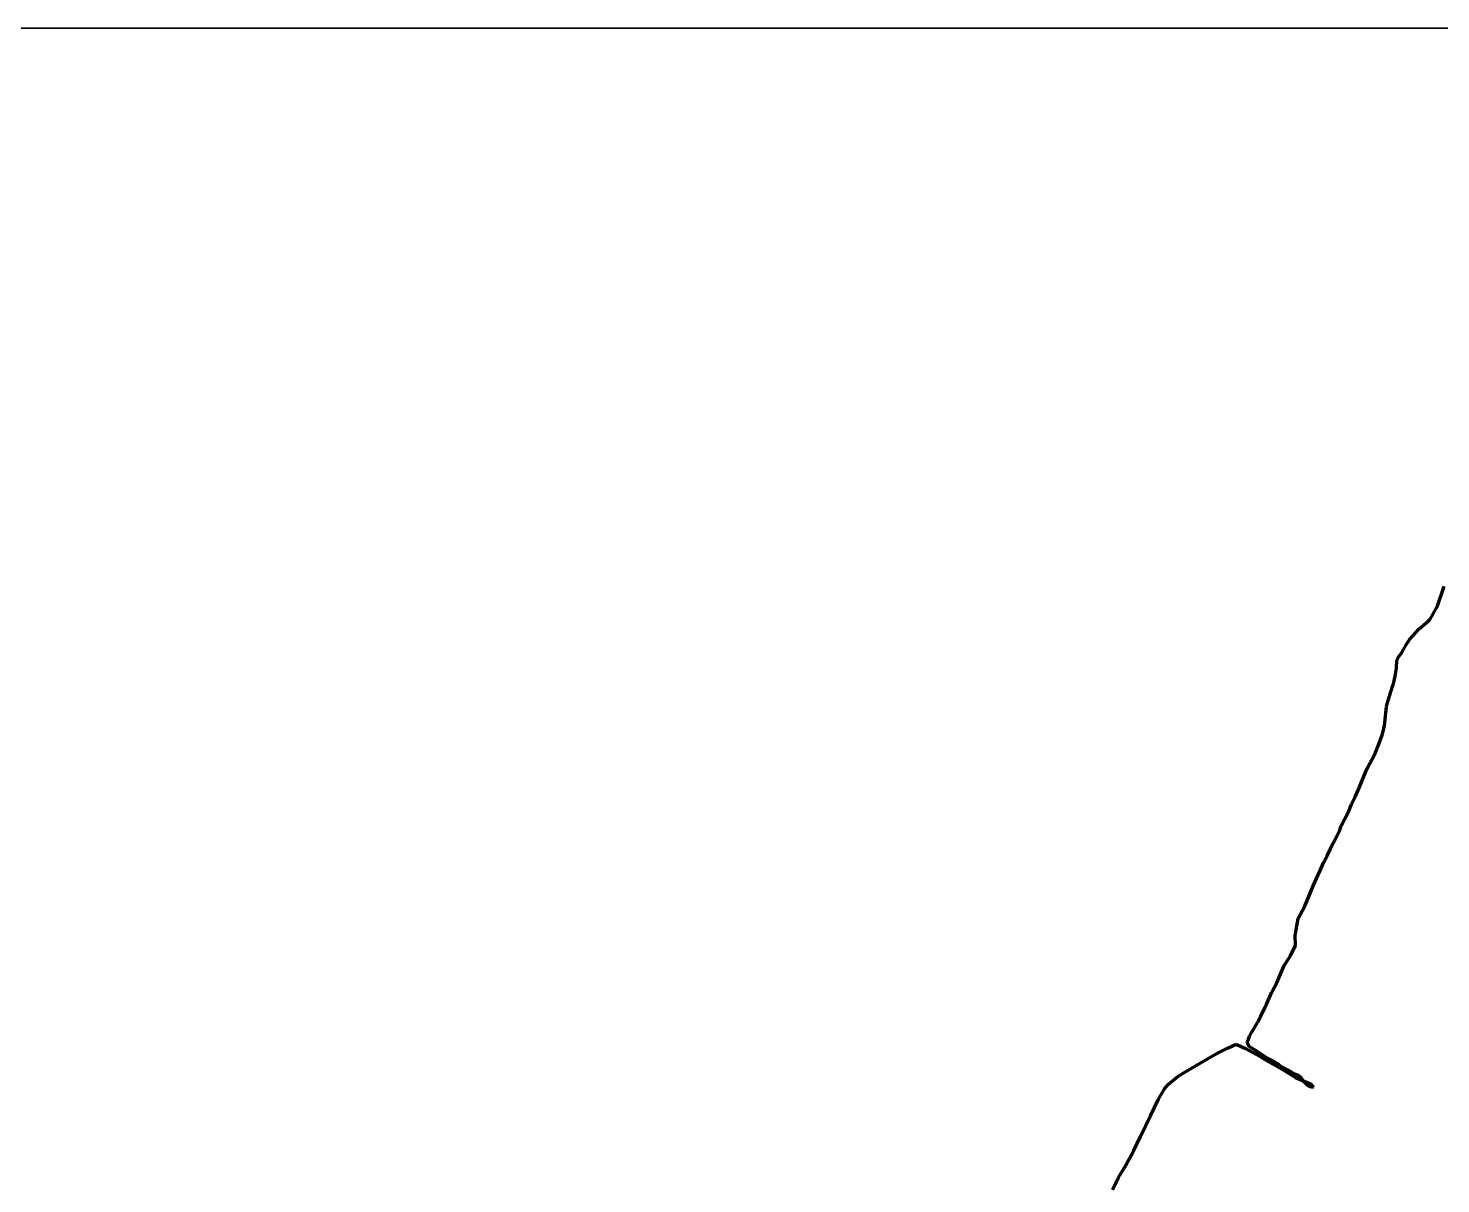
# Model space of a CAD drawing. Header units: inches. Extents: x 0 to 210, y 43 to 254.
# Drawn here: x 80.9 to 145.5, y 200.9 to 253.7 of the extents above; entities that cross this region are included whole.
import ezdxf

# ---------------------------------------------------------------- set-up
doc = ezdxf.new("R2010")
doc.units = ezdxf.units.IN
doc.header["$MEASUREMENT"] = 0
doc.layers.add('Layer 1', color=7, linetype='Continuous')

# ---------------------------------------------------------------- blocks, each defined once
blk = doc.blocks.new('block 1221')
at = {"layer": 'Layer 1', "color": 12, "lineweight": 70, "true_color": 0xcc0000}
blk.add_lwpolyline([(130.467, 200.577), (130.737, 201.147)], dxfattribs=at)
blk = doc.blocks.new('block 1222')
at = {"layer": 'Layer 1', "color": 12, "lineweight": 70, "true_color": 0xcc0000}
blk.add_lwpolyline([(130.737, 201.147), (130.802, 201.258)], dxfattribs=at)
blk = doc.blocks.new('block 1223')
at = {"layer": 'Layer 1', "color": 12, "lineweight": 70, "true_color": 0xcc0000}
blk.add_lwpolyline([(130.802, 201.258), (130.987, 201.578)], dxfattribs=at)
blk = doc.blocks.new('block 1224')
at = {"layer": 'Layer 1', "color": 12, "lineweight": 70, "true_color": 0xcc0000}
blk.add_lwpolyline([(130.987, 201.578), (131.317, 202.154)], dxfattribs=at)
blk = doc.blocks.new('block 1225')
at = {"layer": 'Layer 1', "color": 12, "lineweight": 70, "true_color": 0xcc0000}
blk.add_lwpolyline([(131.317, 202.154), (131.432, 202.387)], dxfattribs=at)
blk = doc.blocks.new('block 1226')
at = {"layer": 'Layer 1', "color": 12, "lineweight": 70, "true_color": 0xcc0000}
blk.add_lwpolyline([(131.432, 202.387), (131.719, 202.983)], dxfattribs=at)
blk = doc.blocks.new('block 1227')
at = {"layer": 'Layer 1', "color": 12, "lineweight": 70, "true_color": 0xcc0000}
blk.add_lwpolyline([(131.719, 202.983), (132.2, 203.964)], dxfattribs=at)
blk = doc.blocks.new('block 1228')
at = {"layer": 'Layer 1', "color": 12, "lineweight": 70, "true_color": 0xcc0000}
blk.add_lwpolyline([(132.2, 203.964), (132.554, 204.699)], dxfattribs=at)
blk = doc.blocks.new('block 1229')
at = {"layer": 'Layer 1', "color": 12, "lineweight": 70, "true_color": 0xcc0000}
blk.add_lwpolyline([(132.554, 204.699), (132.83, 205.202)], dxfattribs=at)
blk = doc.blocks.new('block 1230')
at = {"layer": 'Layer 1', "color": 12, "lineweight": 70, "true_color": 0xcc0000}
blk.add_lwpolyline([(132.83, 205.202), (133.016, 205.407)], dxfattribs=at)
blk = doc.blocks.new('block 1231')
at = {"layer": 'Layer 1', "color": 12, "lineweight": 70, "true_color": 0xcc0000}
blk.add_lwpolyline([(133.016, 205.407), (133.461, 205.775)], dxfattribs=at)
blk = doc.blocks.new('block 1232')
at = {"layer": 'Layer 1', "color": 12, "lineweight": 70, "true_color": 0xcc0000}
blk.add_lwpolyline([(133.461, 205.775), (133.694, 205.916)], dxfattribs=at)
blk = doc.blocks.new('block 1233')
at = {"layer": 'Layer 1', "color": 12, "lineweight": 70, "true_color": 0xcc0000}
blk.add_lwpolyline([(133.694, 205.916), (134.543, 206.422)], dxfattribs=at)
blk = doc.blocks.new('block 1234')
at = {"layer": 'Layer 1', "color": 12, "lineweight": 70, "true_color": 0xcc0000}
blk.add_lwpolyline([(134.543, 206.422), (135.227, 206.806)], dxfattribs=at)
blk = doc.blocks.new('block 1235')
at = {"layer": 'Layer 1', "color": 12, "lineweight": 70, "true_color": 0xcc0000}
blk.add_lwpolyline([(135.227, 206.806), (135.722, 207.056)], dxfattribs=at)
blk = doc.blocks.new('block 1236')
at = {"layer": 'Layer 1', "color": 12, "lineweight": 70, "true_color": 0xcc0000}
blk.add_lwpolyline([(135.722, 207.056), (136.107, 207.234)], dxfattribs=at)
blk = doc.blocks.new('block 1237')
at = {"layer": 'Layer 1', "color": 12, "lineweight": 70, "true_color": 0xcc0000}
blk.add_lwpolyline([(136.107, 207.234), (136.368, 207.123)], dxfattribs=at)
blk = doc.blocks.new('block 1238')
at = {"layer": 'Layer 1', "color": 12, "lineweight": 70, "true_color": 0xcc0000}
blk.add_lwpolyline([(136.368, 207.123), (136.546, 207.039)], dxfattribs=at)
blk = doc.blocks.new('block 1239')
at = {"layer": 'Layer 1', "color": 12, "lineweight": 70, "true_color": 0xcc0000}
blk.add_lwpolyline([(136.546, 207.039), (137.214, 206.671)], dxfattribs=at)
blk = doc.blocks.new('block 1240')
at = {"layer": 'Layer 1', "color": 12, "lineweight": 70, "true_color": 0xcc0000}
blk.add_lwpolyline([(137.214, 206.671), (137.304, 206.614)], dxfattribs=at)
blk = doc.blocks.new('block 1241')
at = {"layer": 'Layer 1', "color": 12, "lineweight": 70, "true_color": 0xcc0000}
blk.add_lwpolyline([(137.304, 206.614), (137.672, 206.395)], dxfattribs=at)
blk = doc.blocks.new('block 1242')
at = {"layer": 'Layer 1', "color": 12, "lineweight": 70, "true_color": 0xcc0000}
blk.add_lwpolyline([(137.672, 206.395), (138.259, 206.071)], dxfattribs=at)
blk = doc.blocks.new('block 1243')
at = {"layer": 'Layer 1', "color": 12, "lineweight": 70, "true_color": 0xcc0000}
blk.add_lwpolyline([(138.259, 206.071), (138.831, 205.717)], dxfattribs=at)
blk = doc.blocks.new('block 1244')
at = {"layer": 'Layer 1', "color": 12, "lineweight": 70, "true_color": 0xcc0000}
blk.add_lwpolyline([(138.831, 205.717), (139.511, 205.421)], dxfattribs=at)
blk = doc.blocks.new('block 1245')
at = {"layer": 'Layer 1', "color": 12, "lineweight": 70, "true_color": 0xcc0000}
blk.add_lwpolyline([(139.511, 205.421), (139.649, 205.269)], dxfattribs=at)
blk = doc.blocks.new('block 1246')
at = {"layer": 'Layer 1', "color": 12, "lineweight": 70, "true_color": 0xcc0000}
blk.add_lwpolyline([(139.649, 205.269), (139.578, 205.266)], dxfattribs=at)
blk = doc.blocks.new('block 1247')
at = {"layer": 'Layer 1', "color": 12, "lineweight": 70, "true_color": 0xcc0000}
blk.add_lwpolyline([(139.578, 205.266), (139.409, 205.33)], dxfattribs=at)
blk = doc.blocks.new('block 1248')
at = {"layer": 'Layer 1', "color": 12, "lineweight": 70, "true_color": 0xcc0000}
blk.add_lwpolyline([(139.409, 205.33), (139.21, 205.532)], dxfattribs=at)
blk = doc.blocks.new('block 1249')
at = {"layer": 'Layer 1', "color": 12, "lineweight": 70, "true_color": 0xcc0000}
blk.add_lwpolyline([(139.21, 205.532), (139.091, 205.687)], dxfattribs=at)
blk = doc.blocks.new('block 1250')
at = {"layer": 'Layer 1', "color": 12, "lineweight": 70, "true_color": 0xcc0000}
blk.add_lwpolyline([(139.091, 205.687), (138.923, 205.829)], dxfattribs=at)
blk = doc.blocks.new('block 1251')
at = {"layer": 'Layer 1', "color": 12, "lineweight": 70, "true_color": 0xcc0000}
blk.add_lwpolyline([(138.923, 205.829), (138.789, 205.862)], dxfattribs=at)
blk = doc.blocks.new('block 1252')
at = {"layer": 'Layer 1', "color": 12, "lineweight": 70, "true_color": 0xcc0000}
blk.add_lwpolyline([(138.789, 205.862), (138.596, 205.994)], dxfattribs=at)
blk = doc.blocks.new('block 1253')
at = {"layer": 'Layer 1', "color": 12, "lineweight": 70, "true_color": 0xcc0000}
blk.add_lwpolyline([(138.596, 205.994), (138.517, 206.034)], dxfattribs=at)
blk = doc.blocks.new('block 1254')
at = {"layer": 'Layer 1', "color": 12, "lineweight": 70, "true_color": 0xcc0000}
blk.add_lwpolyline([(138.517, 206.034), (138.107, 206.253)], dxfattribs=at)
blk = doc.blocks.new('block 1255')
at = {"layer": 'Layer 1', "color": 12, "lineweight": 70, "true_color": 0xcc0000}
blk.add_lwpolyline([(138.107, 206.253), (138.032, 206.321)], dxfattribs=at)
blk = doc.blocks.new('block 1256')
at = {"layer": 'Layer 1', "color": 12, "lineweight": 70, "true_color": 0xcc0000}
blk.add_lwpolyline([(138.032, 206.321), (137.795, 206.476)], dxfattribs=at)
blk = doc.blocks.new('block 1257')
at = {"layer": 'Layer 1', "color": 12, "lineweight": 70, "true_color": 0xcc0000}
blk.add_lwpolyline([(137.795, 206.476), (137.518, 206.611)], dxfattribs=at)
blk = doc.blocks.new('block 1258')
at = {"layer": 'Layer 1', "color": 12, "lineweight": 70, "true_color": 0xcc0000}
blk.add_lwpolyline([(137.518, 206.611), (136.985, 206.971)], dxfattribs=at)
blk = doc.blocks.new('block 1259')
at = {"layer": 'Layer 1', "color": 12, "lineweight": 70, "true_color": 0xcc0000}
blk.add_lwpolyline([(136.985, 206.971), (136.707, 207.126)], dxfattribs=at)
blk = doc.blocks.new('block 1260')
at = {"layer": 'Layer 1', "color": 12, "lineweight": 70, "true_color": 0xcc0000}
blk.add_lwpolyline([(136.707, 207.126), (136.622, 207.305)], dxfattribs=at)
blk = doc.blocks.new('block 1261')
at = {"layer": 'Layer 1', "color": 12, "lineweight": 70, "true_color": 0xcc0000}
blk.add_lwpolyline([(136.622, 207.305), (136.728, 207.608)], dxfattribs=at)
blk = doc.blocks.new('block 1262')
at = {"layer": 'Layer 1', "color": 12, "lineweight": 70, "true_color": 0xcc0000}
blk.add_lwpolyline([(136.728, 207.608), (136.786, 207.716)], dxfattribs=at)
blk = doc.blocks.new('block 1263')
at = {"layer": 'Layer 1', "color": 12, "lineweight": 70, "true_color": 0xcc0000}
blk.add_lwpolyline([(136.786, 207.716), (136.846, 207.814)], dxfattribs=at)
blk = doc.blocks.new('block 1264')
at = {"layer": 'Layer 1', "color": 12, "lineweight": 70, "true_color": 0xcc0000}
blk.add_lwpolyline([(136.846, 207.814), (137.091, 208.228)], dxfattribs=at)
blk = doc.blocks.new('block 1265')
at = {"layer": 'Layer 1', "color": 12, "lineweight": 70, "true_color": 0xcc0000}
blk.add_lwpolyline([(137.091, 208.228), (137.235, 208.518)], dxfattribs=at)
blk = doc.blocks.new('block 1266')
at = {"layer": 'Layer 1', "color": 12, "lineweight": 70, "true_color": 0xcc0000}
blk.add_lwpolyline([(137.235, 208.518), (137.439, 208.93)], dxfattribs=at)
blk = doc.blocks.new('block 1267')
at = {"layer": 'Layer 1', "color": 12, "lineweight": 70, "true_color": 0xcc0000}
blk.add_lwpolyline([(137.439, 208.93), (137.485, 209.017)], dxfattribs=at)
blk = doc.blocks.new('block 1268')
at = {"layer": 'Layer 1', "color": 12, "lineweight": 70, "true_color": 0xcc0000}
blk.add_lwpolyline([(137.485, 209.017), (137.731, 209.58)], dxfattribs=at)
blk = doc.blocks.new('block 1269')
at = {"layer": 'Layer 1', "color": 12, "lineweight": 70, "true_color": 0xcc0000}
blk.add_lwpolyline([(137.731, 209.58), (137.978, 210.039)], dxfattribs=at)
blk = doc.blocks.new('block 1270')
at = {"layer": 'Layer 1', "color": 12, "lineweight": 70, "true_color": 0xcc0000}
blk.add_lwpolyline([(137.978, 210.039), (138.302, 210.841)], dxfattribs=at)
blk = doc.blocks.new('block 1271')
at = {"layer": 'Layer 1', "color": 12, "lineweight": 70, "true_color": 0xcc0000}
blk.add_lwpolyline([(138.302, 210.841), (138.602, 211.276)], dxfattribs=at)
blk = doc.blocks.new('block 1272')
at = {"layer": 'Layer 1', "color": 12, "lineweight": 70, "true_color": 0xcc0000}
blk.add_lwpolyline([(138.602, 211.276), (138.825, 211.754)], dxfattribs=at)
blk = doc.blocks.new('block 1273')
at = {"layer": 'Layer 1', "color": 12, "lineweight": 70, "true_color": 0xcc0000}
blk.add_lwpolyline([(138.825, 211.754), (138.812, 212.21)], dxfattribs=at)
blk = doc.blocks.new('block 1274')
at = {"layer": 'Layer 1', "color": 12, "lineweight": 70, "true_color": 0xcc0000}
blk.add_lwpolyline([(138.812, 212.21), (138.95, 212.988)], dxfattribs=at)
blk = doc.blocks.new('block 1275')
at = {"layer": 'Layer 1', "color": 12, "lineweight": 70, "true_color": 0xcc0000}
blk.add_lwpolyline([(138.95, 212.988), (139.231, 213.511)], dxfattribs=at)
blk = doc.blocks.new('block 1276')
at = {"layer": 'Layer 1', "color": 12, "lineweight": 70, "true_color": 0xcc0000}
blk.add_lwpolyline([(139.231, 213.511), (139.399, 213.915)], dxfattribs=at)
blk = doc.blocks.new('block 1277')
at = {"layer": 'Layer 1', "color": 12, "lineweight": 70, "true_color": 0xcc0000}
blk.add_lwpolyline([(139.399, 213.915), (139.651, 214.508)], dxfattribs=at)
blk = doc.blocks.new('block 1278')
at = {"layer": 'Layer 1', "color": 12, "lineweight": 70, "true_color": 0xcc0000}
blk.add_lwpolyline([(139.651, 214.508), (139.857, 214.98)], dxfattribs=at)
blk = doc.blocks.new('block 1279')
at = {"layer": 'Layer 1', "color": 12, "lineweight": 70, "true_color": 0xcc0000}
blk.add_lwpolyline([(139.857, 214.98), (139.944, 215.169)], dxfattribs=at)
blk = doc.blocks.new('block 1280')
at = {"layer": 'Layer 1', "color": 12, "lineweight": 70, "true_color": 0xcc0000}
blk.add_lwpolyline([(139.944, 215.169), (140.111, 215.52)], dxfattribs=at)
blk = doc.blocks.new('block 1281')
at = {"layer": 'Layer 1', "color": 12, "lineweight": 70, "true_color": 0xcc0000}
blk.add_lwpolyline([(140.111, 215.52), (140.223, 215.752)], dxfattribs=at)
blk = doc.blocks.new('block 1282')
at = {"layer": 'Layer 1', "color": 12, "lineweight": 70, "true_color": 0xcc0000}
blk.add_lwpolyline([(140.223, 215.752), (140.277, 215.853)], dxfattribs=at)
blk = doc.blocks.new('block 1283')
at = {"layer": 'Layer 1', "color": 12, "lineweight": 70, "true_color": 0xcc0000}
blk.add_lwpolyline([(140.277, 215.853), (140.404, 216.13)], dxfattribs=at)
blk = doc.blocks.new('block 1284')
at = {"layer": 'Layer 1', "color": 12, "lineweight": 70, "true_color": 0xcc0000}
blk.add_lwpolyline([(140.404, 216.13), (140.46, 216.254)], dxfattribs=at)
blk = doc.blocks.new('block 1285')
at = {"layer": 'Layer 1', "color": 12, "lineweight": 70, "true_color": 0xcc0000}
blk.add_lwpolyline([(140.46, 216.254), (140.624, 216.568)], dxfattribs=at)
blk = doc.blocks.new('block 1286')
at = {"layer": 'Layer 1', "color": 12, "lineweight": 70, "true_color": 0xcc0000}
blk.add_lwpolyline([(140.624, 216.568), (140.856, 217.02)], dxfattribs=at)
blk = doc.blocks.new('block 1287')
at = {"layer": 'Layer 1', "color": 12, "lineweight": 70, "true_color": 0xcc0000}
blk.add_lwpolyline([(140.856, 217.02), (140.916, 217.222)], dxfattribs=at)
blk = doc.blocks.new('block 1288')
at = {"layer": 'Layer 1', "color": 12, "lineweight": 70, "true_color": 0xcc0000}
blk.add_lwpolyline([(140.916, 217.222), (141.084, 217.539)], dxfattribs=at)
blk = doc.blocks.new('block 1289')
at = {"layer": 'Layer 1', "color": 12, "lineweight": 70, "true_color": 0xcc0000}
blk.add_lwpolyline([(141.084, 217.539), (141.239, 217.852)], dxfattribs=at)
blk = doc.blocks.new('block 1290')
at = {"layer": 'Layer 1', "color": 12, "lineweight": 70, "true_color": 0xcc0000}
blk.add_lwpolyline([(141.239, 217.852), (141.376, 218.199)], dxfattribs=at)
blk = doc.blocks.new('block 1291')
at = {"layer": 'Layer 1', "color": 12, "lineweight": 70, "true_color": 0xcc0000}
blk.add_lwpolyline([(141.376, 218.199), (141.548, 218.547)], dxfattribs=at)
blk = doc.blocks.new('block 1292')
at = {"layer": 'Layer 1', "color": 12, "lineweight": 70, "true_color": 0xcc0000}
blk.add_lwpolyline([(141.548, 218.547), (141.707, 218.87)], dxfattribs=at)
blk = doc.blocks.new('block 1293')
at = {"layer": 'Layer 1', "color": 12, "lineweight": 70, "true_color": 0xcc0000}
blk.add_lwpolyline([(141.707, 218.87), (141.869, 219.282)], dxfattribs=at)
blk = doc.blocks.new('block 1294')
at = {"layer": 'Layer 1', "color": 12, "lineweight": 70, "true_color": 0xcc0000}
blk.add_lwpolyline([(141.869, 219.282), (142.093, 219.838)], dxfattribs=at)
blk = doc.blocks.new('block 1295')
at = {"layer": 'Layer 1', "color": 12, "lineweight": 70, "true_color": 0xcc0000}
blk.add_lwpolyline([(142.093, 219.838), (142.447, 220.488)], dxfattribs=at)
blk = doc.blocks.new('block 1296')
at = {"layer": 'Layer 1', "color": 12, "lineweight": 70, "true_color": 0xcc0000}
blk.add_lwpolyline([(142.447, 220.488), (142.654, 220.997)], dxfattribs=at)
blk = doc.blocks.new('block 1297')
at = {"layer": 'Layer 1', "color": 12, "lineweight": 70, "true_color": 0xcc0000}
blk.add_lwpolyline([(142.654, 220.997), (142.803, 221.405)], dxfattribs=at)
blk = doc.blocks.new('block 1298')
at = {"layer": 'Layer 1', "color": 12, "lineweight": 70, "true_color": 0xcc0000}
blk.add_lwpolyline([(142.803, 221.405), (142.889, 221.803)], dxfattribs=at)
blk = doc.blocks.new('block 1299')
at = {"layer": 'Layer 1', "color": 12, "lineweight": 70, "true_color": 0xcc0000}
blk.add_lwpolyline([(142.889, 221.803), (142.901, 221.938)], dxfattribs=at)
blk = doc.blocks.new('block 1300')
at = {"layer": 'Layer 1', "color": 12, "lineweight": 70, "true_color": 0xcc0000}
blk.add_lwpolyline([(142.901, 221.938), (142.976, 222.662)], dxfattribs=at)
blk = doc.blocks.new('block 1301')
at = {"layer": 'Layer 1', "color": 12, "lineweight": 70, "true_color": 0xcc0000}
blk.add_lwpolyline([(142.976, 222.662), (143.013, 222.787)], dxfattribs=at)
blk = doc.blocks.new('block 1302')
at = {"layer": 'Layer 1', "color": 12, "lineweight": 70, "true_color": 0xcc0000}
blk.add_lwpolyline([(143.013, 222.787), (143.115, 223.141)], dxfattribs=at)
blk = doc.blocks.new('block 1303')
at = {"layer": 'Layer 1', "color": 12, "lineweight": 70, "true_color": 0xcc0000}
blk.add_lwpolyline([(143.115, 223.141), (143.261, 223.589)], dxfattribs=at)
blk = doc.blocks.new('block 1304')
at = {"layer": 'Layer 1', "color": 12, "lineweight": 70, "true_color": 0xcc0000}
blk.add_lwpolyline([(143.261, 223.589), (143.296, 223.701)], dxfattribs=at)
blk = doc.blocks.new('block 1305')
at = {"layer": 'Layer 1', "color": 12, "lineweight": 70, "true_color": 0xcc0000}
blk.add_lwpolyline([(143.296, 223.701), (143.384, 224.058)], dxfattribs=at)
blk = doc.blocks.new('block 1306')
at = {"layer": 'Layer 1', "color": 12, "lineweight": 70, "true_color": 0xcc0000}
blk.add_lwpolyline([(143.384, 224.058), (143.436, 224.422)], dxfattribs=at)
blk = doc.blocks.new('block 1307')
at = {"layer": 'Layer 1', "color": 12, "lineweight": 70, "true_color": 0xcc0000}
blk.add_lwpolyline([(143.436, 224.422), (143.448, 224.786)], dxfattribs=at)
blk = doc.blocks.new('block 1308')
at = {"layer": 'Layer 1', "color": 12, "lineweight": 70, "true_color": 0xcc0000}
blk.add_lwpolyline([(143.448, 224.786), (143.515, 224.907)], dxfattribs=at)
blk = doc.blocks.new('block 1309')
at = {"layer": 'Layer 1', "color": 12, "lineweight": 70, "true_color": 0xcc0000}
blk.add_lwpolyline([(143.515, 224.907), (143.683, 225.14)], dxfattribs=at)
blk = doc.blocks.new('block 1310')
at = {"layer": 'Layer 1', "color": 12, "lineweight": 70, "true_color": 0xcc0000}
blk.add_lwpolyline([(143.683, 225.14), (143.896, 225.521)], dxfattribs=at)
blk = doc.blocks.new('block 1311')
at = {"layer": 'Layer 1', "color": 12, "lineweight": 70, "true_color": 0xcc0000}
blk.add_lwpolyline([(143.896, 225.521), (144.05, 225.753)], dxfattribs=at)
blk = doc.blocks.new('block 1312')
at = {"layer": 'Layer 1', "color": 12, "lineweight": 70, "true_color": 0xcc0000}
blk.add_lwpolyline([(144.05, 225.753), (144.478, 226.212)], dxfattribs=at)
blk = doc.blocks.new('block 1313')
at = {"layer": 'Layer 1', "color": 12, "lineweight": 70, "true_color": 0xcc0000}
blk.add_lwpolyline([(144.478, 226.212), (144.894, 226.569)], dxfattribs=at)
blk = doc.blocks.new('block 1314')
at = {"layer": 'Layer 1', "color": 12, "lineweight": 70, "true_color": 0xcc0000}
blk.add_lwpolyline([(144.894, 226.569), (144.976, 226.66)], dxfattribs=at)
blk = doc.blocks.new('block 1315')
at = {"layer": 'Layer 1', "color": 12, "lineweight": 70, "true_color": 0xcc0000}
blk.add_lwpolyline([(144.976, 226.66), (145.306, 227.223)], dxfattribs=at)
blk = doc.blocks.new('block 1316')
at = {"layer": 'Layer 1', "color": 12, "lineweight": 70, "true_color": 0xcc0000}
blk.add_lwpolyline([(145.306, 227.223), (145.618, 228.164)], dxfattribs=at)
blk = doc.blocks.new('block 2')
at = {"layer": 'Layer 1'}
for name in ['block 1316', 'block 1314', 'block 1315', 'block 1312', 'block 1313', 'block 1310', 'block 1311', 'block 1307', 'block 1308', 'block 1309', 'block 1305', 'block 1306', 'block 1303', 'block 1304', 'block 1301', 'block 1302', 'block 1300', 'block 1298', 'block 1299', 'block 1296', 'block 1297', 'block 1295', 'block 1294', 'block 1292', 'block 1293', 'block 1291', 'block 1289', 'block 1290', 'block 1286', 'block 1287', 'block 1288', 'block 1285', 'block 1281', 'block 1282', 'block 1283', 'block 1284', 'block 1279', 'block 1280', 'block 1277', 'block 1278', 'block 1276', 'block 1275', 'block 1274', 'block 1272', 'block 1273', 'block 1271', 'block 1270', 'block 1269', 'block 1268', 'block 1266', 'block 1267', 'block 1264', 'block 1265', 'block 1236', 'block 1237', 'block 1261', 'block 1260', 'block 1262', 'block 1263', 'block 1234', 'block 1235', 'block 1238', 'block 1239', 'block 1259', 'block 1258', 'block 1240', 'block 1241', 'block 1257', 'block 1233', 'block 1242', 'block 1256', 'block 1255', 'block 1254', 'block 1243', 'block 1253', 'block 1252', 'block 1230', 'block 1231', 'block 1232', 'block 1251', 'block 1244', 'block 1250', 'block 1249', 'block 1248', 'block 1247', 'block 1245', 'block 1228', 'block 1229', 'block 1246', 'block 1227', 'block 1226', 'block 1224', 'block 1225', 'block 1223', 'block 1221', 'block 1222']:
    blk.add_blockref(name, (0, 0), dxfattribs=at)
blk = doc.blocks.new('block 1413')
at = {"layer": 'Layer 1', "color": 7, "lineweight": 35, "true_color": 0xffffff}
blk.add_lwpolyline([(-0.014, 253.661), (210.269, 253.661), (210.269, 43.378), (-0.014, 43.378), (-0.014, 253.661)], dxfattribs=at)

msp = doc.modelspace()

# ---------------------------------------------------------------- block references
at = {"layer": 'Layer 1'}
for name in ['block 1413', 'block 2']:
    msp.add_blockref(name, (0, 0), dxfattribs=at)

doc.saveas('drawing.dxf')
